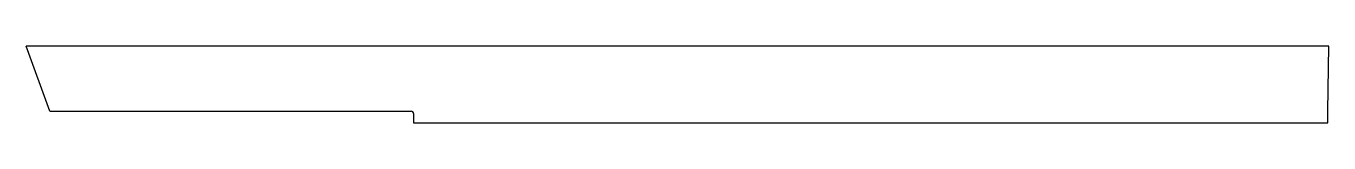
# Model space of a CAD drawing. Header units: inches. Extents: x 2 to 19.5, y 2 to 3.
import ezdxf

# ---------------------------------------------------------------- set-up
doc = ezdxf.new("R2010")
doc.units = ezdxf.units.IN
doc.header["$MEASUREMENT"] = 0
doc.layers.get('0').update_dxf_attribs({"linetype": 'CONTINUOUS'})

msp = doc.modelspace()

# ---------------------------------------------------------------- linework, layer by layer
for p, q in [((2.318, 2.156), (2, 3.031)), ((19.459, 3.031), (2, 3.031)), ((19.443, 2.156), (19.459, 3.031)), ((2.318, 2.156), (7.162, 2.156)), ((7.193, 2.125), (7.193, 2)), ((19.443, 2), (19.443, 2.156)), ((7.193, 2), (19.443, 2))]:
    msp.add_line(p, q)
msp.add_arc((7.162, 2.125), 0.0312, 0, 90)

doc.saveas('drawing.dxf')
